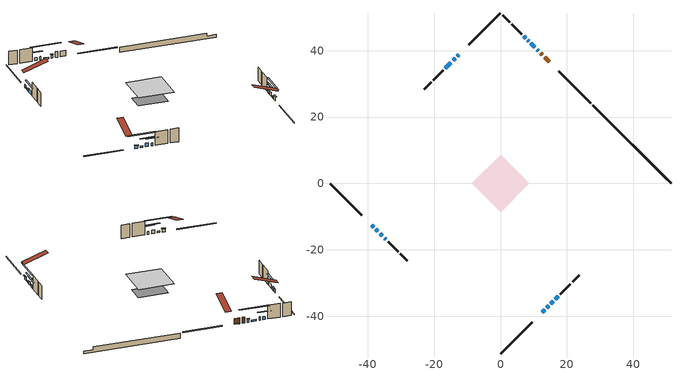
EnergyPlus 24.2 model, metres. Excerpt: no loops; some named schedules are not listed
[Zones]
conditioned space
 floor adiabatic (AdiabaticFloorConstruction): -8.58,0 0,8.58 8.58,0 0,-8.58 z3.26
 floor foundation (Slab1 construction): -5.89,1.51 -1.51,5.89 5.89,-1.51 1.51,-5.89 z-1.1
 wall outside (RimJoist1 construction): 0,-51.32 9.62,-41.7 / -51.32,0 -41.7,-9.62 / 0,51.32 -9.62,41.7 / 27.1,24.22 17.48,33.84 z0.82:1.12
 wall outside (AdiabaticWallConstruction 1): 14.6,36.72 13.27,38.06 / 12.61,38.71 12.07,39.25 z0.82:2.85
 wall outside (AdiabaticWallConstruction): -12.49,38.83 -12.97,38.35 / 8.51,42.81 8.24,43.08 z0.82:2.04; 11.42,39.9 11.04,40.28 z0.82:1.91; -13.62,37.7 -14.29,37.03 z0.82:1.53; 12.49,-38.83 13.25,-38.07 / 15.17,-36.15 15.89,-35.43 z0.82:2.09; -38.83,-12.49 -38.16,-13.16 z0.82:1.76; 10.38,40.94 9.16,42.16 z0.82:1.35; 13.91,-37.42 14.52,-36.8 / -37.51,-13.81 -36.89,-14.43 z0.82:1.36; 7.58,43.74 7.04,44.28 / -34.86,-16.46 -34.5,-16.82 z0.82:1.84; -14.94,36.38 -16.56,34.76 z0.82:2.17; 16.55,-34.77 17.38,-33.94 z0.82:1.71; -36.24,-15.08 -35.52,-15.8 z0.82:2.14
 wall outside (Wall1 construction): 18.03,-33.29 21.03,-30.29 / -33.85,-17.47 -30.85,-20.47 / -17.22,34.1 -20.21,31.11 / 6.39,44.93 3.39,47.93 z0.82:5.7
 wall outside (Wall2 construction): 21.68,-29.64 23.76,-27.56 / -30.2,-21.13 -28.12,-23.2 / -20.87,30.45 -22.95,28.37 / 2.73,48.59 0.66,50.66 z0.82:5.7
 wall foundation (FoundationWall1 construction): 27.76,23.57,-1.1 27.76,23.57,0.82 48.96,2.36,0.82 48.96,2.36,-0.19 51.32,0,-0.19 51.32,0,-1.1
 window (WindowConstruction 10): -12.49,38.83 -12.97,38.35 z0.82:2.04
 window (WindowConstruction 6): 11.42,39.9 11.04,40.28 z0.82:1.91
 window (WindowConstruction 7): -13.62,37.7 -14.29,37.03 z0.82:1.53
 window (WindowConstruction 8): 12.49,-38.83 13.25,-38.07 z0.82:2.09
 window (WindowConstruction 9): -38.83,-12.49 -38.16,-13.16 z0.82:1.76
 window (WindowConstruction 12): 10.38,40.94 9.16,42.16 z0.82:1.35
 window (WindowConstruction 13): 13.91,-37.41 14.52,-36.8 z0.82:1.35
 window (WindowConstruction 14): -37.5,-13.82 -36.9,-14.43 z0.82:1.35
 window (WindowConstruction 11): 8.51,42.82 8.24,43.08 z0.82:2.04
 window (WindowConstruction): 7.58,43.74 7.04,44.28 z0.82:1.83
 window (WindowConstruction 1): -14.95,36.38 -16.56,34.76 z0.82:2.17
 window (WindowConstruction 2): 15.17,-36.15 15.89,-35.43 z0.82:2.09
 window (WindowConstruction 3): 16.55,-34.77 17.38,-33.94 z0.82:1.71
 window (WindowConstruction 4): -36.24,-15.08 -35.52,-15.8 z0.82:2.14
 window (WindowConstruction 5): -34.86,-16.46 -34.5,-16.82 z0.82:1.83
 door (Door): 14.6,36.72 13.27,38.06 z0.82:2.85
 door (Door 1): 12.61,38.71 12.07,39.25 z0.82:2.85
 ceiling adiabatic (AdiabaticFloorConstruction): 0,-8.58 8.58,0 0,8.58 -8.58,0 z3.26
 roof outside (Roof1 construction): 11.84,-39.48,5.7 5.91,-33.56,8.49 4.35,-35.12,8.49 10.28,-41.04,5.7; -39.48,-11.84,5.7 -33.56,-5.91,8.49 -35.12,-4.35,8.49 -41.04,-10.28,5.7; -11.84,39.48,5.7 -5.91,33.56,8.49 -4.35,35.12,8.49 -10.28,41.04,5.7; 15.26,36.06,5.7 9.33,30.13,8.49 10.9,28.57,8.49 16.82,34.5,5.7
shading: 10.9,40.42 11.56,39.76 11.85,40.05 11.19,40.72 z2.11; -14.43,36.89 -13.48,37.84 -13.77,38.13 -14.72,37.18 z1.73; 13.39,-37.93 12.35,-38.97 12.64,-39.26 13.68,-38.22 z2.29; -38.02,-13.3 -38.97,-12.35 -39.26,-12.64 -38.31,-13.59 z1.96; 6.04,45.28 13.5,37.82 13.79,38.11 6.33,45.57 z5.76; 17.63,-33.69 10.79,-40.53 11.08,-40.82 17.93,-33.98 z5.76; -33.78,-17.54 -40.62,-10.7 -40.91,-10.99 -34.07,-17.84 z5.76; 5.65,45.67 8.97,42.35 9.27,42.64 5.94,45.96 z3.8; -17.95,33.37 -13.55,37.77 -13.84,38.06 -18.25,33.66 z4.14; 17.28,-34.04 13.78,-37.54 14.07,-37.83 17.57,-34.33 z4.06; 18.77,-32.55 15.16,-36.17 15.45,-36.46 19.06,-32.84 z3.68; -34.13,-17.19 -37.63,-13.69 -37.92,-13.98 -34.42,-17.48 z4.11; -33.11,-18.21 -36.26,-15.06 -36.55,-15.36 -33.4,-18.5 z3.8
[Building]
Building 1: Terrain=Suburbs
[Site:Location]
Toronto City Centre_ON: Latitude {deg}=43.63; Longitude {deg}=-79.39; Time Zone {hr}=-5; Elevation {m}=77; Keep Site Location Information=Yes
[Site:GroundTemperature:Shallow]
5.01852, 3.26908, 3.12898, 3.95918, 7.29196, 10.6092, 13.4851, 15.3069, 15.4617, 13.9799, 11.1774, 7.9619
[Site:WaterMainsTemperature]
Calculation Method=Schedule; Temperature Schedule=mains temperature schedule
[Material] Roughness=Rough; Thermal Absorptance=0.9
Name | Thickness {m} | Conductivity {W/m-K} | Density {kg/m3} | Specific Heat {J/kg-K} | Solar Absorptance | Visible Absorptance
asphalt or fiberglass shingles | 0.00635 | 0.162714 | 1121.4 | 1465.45 | 0.4 | 0.4
concrete 4.0 in. | 0.1016 | 1.803125 | 2242.8 | 837.4 | 0.7 | 0.7
concrete 8.0 in. | 0.2032 | 1.803125 | 2242.8 | 837.4 | 0.7 | 0.7
door material | 0.04445 | 0.053851 | 512.64 | 1214.23 | 0.7 | 0.7
door material 1 | 0.04445 | 0.20624 | 512.64 | 1214.23 | 0.7 | 0.7
exterior vertical ins | 0.0217818 | 0.029427 | 32.04 | 1214.23 | 0.7 | 0.7
floor covering | 0.0127 | 0.0433444 | 54.468 | 1339.84 | 0.6 | 0.6
floor rigid ins; wall rigid ins | 0.512978 | 0.029427 | 32.04 | 1214.23 | 0.7 | 0.7
floor stud and cavity | 0.1397 | 1.75129 | 37.0049 | 1207.88 | 0.7 | 0.7
furniture material conditioned space 1 | 0.1524 | 0.115458 | 640.8 | 1214.23 | 0.6 | 0.6
gypsum board | 0.0127 | 0.160291 | 801 | 837.4 | 0.6 | 0.6
gypsum board 1 | 0.0127 | 0.160291 | 801 | 837.4 | 0.7 | 0.7
osb sheathing 0.5 in. | 0.0127 | 0.115458 | 512.64 | 1214.23 | 0.7 | 0.7
osb sheathing 0.75 in. | 0.01905 | 0.115458 | 512.64 | 1214.23 | 0.7 | 0.7
osb sheathing 2.0 in. | 0.0508 | 0.115458 | 512.64 | 1214.23 | 0.7 | 0.7
rim joist rigid ins; roof rigid ins | 0.051816 | 0.029427 | 32.04 | 1214.23 | 0.7 | 0.7
rim joist stud and cavity | 0.0508 | 0.308293 | 125.044 | 1163.47 | 0.6 | 0.6
roof stud and cavity | 0.2032 | 0.211052 | 78.34581 | 1123.46 | 0.7 | 0.7
slab rigid ins | 0.00274521 | 0.029427 | 32.04 | 1214.23 | 0.7 | 0.7
wall stud and cavity | 0.1397 | 0.0819611 | 139.0536 | 1170.24 | 0.7 | 0.7
wall stud and cavity 1 | 0.1397 | 0.0839559 | 139.0536 | 1170.24 | 0.7 | 0.7
wall stud and cavity 2 | 0.0889 | 0.380278 | 52.3479 | 1209.89 | 0.7 | 0.7
wall stud and cavity 3 | 0.0889 | 0.391764 | 83.0341 | 1211.67 | 0.7 | 0.7
wood siding | 0.0254 | 0.102417 | 544.68 | 1172.36 | 0.4 | 0.4
wood siding 1; wood siding 2; wood siding 3 | 0.0254 | 0.102417 | 544.68 | 1172.36 | 0.7 | 0.7
[WindowMaterial:SimpleGlazingSystem]
Name | U-Factor {W/m2-K} | Solar Heat Gain Coefficient
WindowMaterial | 2.95653 | 0.63
WindowMaterial 1 | 2.89237 | 0.69
WindowMaterial 10 | 2.99287 | 0.59
WindowMaterial 2 | 2.92814 | 0.66
WindowMaterial 3 | 2.983789 | 0.6
WindowMaterial 4 | 2.92644 | 0.66
WindowMaterial 5 | 2.992306 | 0.59
WindowMaterial 6 | 5.3447 | 0.68
WindowMaterial 7 | 2.96562 | 0.62
WindowMaterial 8 | 2.98038 | 0.61
WindowMaterial 9 | 2.946882 | 0.64
[Construction]
AdiabaticFloorConstruction: floor stud and cavity, floor rigid ins, osb sheathing 0.75 in., floor covering
AdiabaticWallConstruction: wood siding 2, wall rigid ins, wall stud and cavity 2, gypsum board
AdiabaticWallConstruction 1: wood siding 3, wall rigid ins, wall stud and cavity 2, gypsum board
Door: door material
Door 1: door material 1
FoundationWall1 construction: concrete 8.0 in., gypsum board 1
furniture construction conditioned space 1: furniture material conditioned space 1
PartitionWallConstruction: gypsum board, wall stud and cavity 3, gypsum board
RimJoist1 construction: wood siding 1, rim joist rigid ins, osb sheathing 2.0 in., rim joist stud and cavity
Roof1 construction: asphalt or fiberglass shingles, roof rigid ins, osb sheathing 0.75 in., roof stud and cavity, gypsum board
Slab1 construction: slab rigid ins, concrete 4.0 in.
Wall1 construction: wood siding, osb sheathing 0.5 in., wall stud and cavity, gypsum board
Wall2 construction: wood siding, osb sheathing 0.5 in., wall stud and cavity 1, gypsum board
WindowConstruction: WindowMaterial
WindowConstruction 1: WindowMaterial 1
WindowConstruction 10; WindowConstruction 8: WindowMaterial 8
WindowConstruction 11; WindowConstruction 12; WindowConstruction 13; WindowConstruction 14: WindowMaterial 10
WindowConstruction 2: WindowMaterial 2
WindowConstruction 3: WindowMaterial 3
WindowConstruction 4: WindowMaterial 4
WindowConstruction 5: WindowMaterial 5
WindowConstruction 6: WindowMaterial 6
WindowConstruction 7: WindowMaterial 7
WindowConstruction 9: WindowMaterial 9
[Zone]
conditioned space: Multiplier=1; Volume {m3}=511.3; Part of Total Floor Area=Yes
[Space]
conditioned space 1: Zone=conditioned space; Volume {m3}=511.3
[SurfaceProperty:ExposedFoundationPerimeter]
Slab1: Exposed Perimeter Calculation Method=TotalExposedPerimeter; Total Exposed Perimeter {m}=33.326
[InternalMass] Zone or ZoneList=conditioned space; Space or SpaceList=conditioned space 1
Name | Construction | Surface Area {m2}
furniture mass conditioned space 1 | furniture construction conditioned space 1 | 84.8402
partition wall mass | PartitionWallConstruction | 212.1
[Lights]
interior lighting: Zone or ZoneList or Space or SpaceList=conditioned space 1; Schedule=interior lighting schedule; Design Level Calculation Method=LightingLevel; Lighting Level {W}=343.2; Return Air Fraction=0; Fraction Radiant=0.6; Fraction Visible=0.2; Fraction Replaceable=1
[People]
occupants: Zone or ZoneList or Space or SpaceList=conditioned space 1; Number of People Schedule=occupants schedule; Number of People Calculation Method=People; Number of People=3; Fraction Radiant=0.314171; Sensible Heat Fraction=0.56303; Activity Level Schedule=occupants activity schedule; Carbon Dioxide Generation Rate {m3/s-W}=0; Enable ASHRAE 55 Comfort Warnings=No; Mean Radiant Temperature Calculation Type=EnclosureAveraged
[ElectricEquipment] Zone or ZoneList or Space or SpaceList=conditioned space 1; Design Level Calculation Method=EquipmentLevel
Name | Schedule | Design Level {W} | Fraction Latent | Fraction Radiant | Fraction Lost
clothes dryer | clothes dryer schedule | 140.772 | 0.015 | 0.081 | 0.85
clothes washer | clothes washer schedule | 32.1985 | 0.03 | 0.162 | 0.7
cooking range | cooking range schedule | 215.147 | 0.08 | 0.432 | 0.2
dishwasher | dishwasher schedule | 66.8632 | 0.3 | 0.18 | 0.4
fridge | fridge schedule | 72.9452 | 0 | 0.6 | 0
mech vent bath fan 0 | mech vent bath fan 0 schedule | 50.2 | 0 | 0 | 1
mech vent bath fan 1 | mech vent bath fan 1 schedule | 50.2 | 0 | 0 | 1
mech vent house fan | mech vent house fan schedule | 0 | 0 | 0 | 1
mech vent house fan cfis | mech vent house fan cfis schedule | 0 | 0 | 0 | 0
mech vent range fan 0 | mech vent range fan 0 schedule | 57 | 0 | 0 | 1
misc plug loads | misc plug loads schedule | 494.7 | 0.045 | 0.513 | 0.1
whole house fan | Always On Discrete | 0 | 0 | 0 | 1
[OtherEquipment] Zone or ZoneList or Space or SpaceList=conditioned space 1; Design Level Calculation Method=EquipmentLevel
Name | Fuel Type | Schedule | Design Level {W} | Fraction Latent | Fraction Radiant | Fraction Lost
clothes dryer 1 | Electricity | clothes dryer schedule | 0 | 0.015 | 0.081 | 0.85
cooking range 1 | Electricity | cooking range schedule | 0 | 0.08 | 0.432 | 0.2
general water use latent | None | general water use schedule | 62.594 | 1 | 0 | 0
general water use sensible | None | general water use schedule | -61.6891 | 0 | 0.6 | 0
mech vent house fan latent load | None | Always On Discrete | 0 | 1 | 0 | 0
mech vent house fan sensible load | None | Always On Discrete | 0 | 0 | 0 | 0
water heater energy adjustment1 | NaturalGas | Always On Discrete | 0.01 | 0 | 0 | 1
[ZoneInfiltration:DesignFlowRate] Zone or ZoneList or Space or SpaceList=conditioned space 1; Schedule=Always On Discrete; Design Flow Rate Calculation Method=Flow/Zone; Design Flow Rate {m3/s}=0
infil flow; natural vent flow; whole house fan flow
[Foundation:Kiva]
Foundation Kiva 1: Initial Indoor Air Temperature {C}=18; Wall Height Above Grade {m}=0.820003; Wall Depth Below Slab {m}=0.2032; Custom Block Material Name 1=exterior vertical ins; Custom Block Depth 1 {m}=1.92; Custom Block X Position 1 {m}=0.2159; Custom Block Z Position 1 {m}=0
[Foundation:Kiva:Settings]
Soil Conductivity {W/m-K}=0.849921; Soil Density {kg/m3}=1842.3; Soil Specific Heat {J/kg-K}=418.7; Ground Solar Absorptivity=0.9; Ground Thermal Absorptivity=0.9; Ground Surface Roughness {m}=0.03; Far-Field Width {m}=40; Deep-Ground Boundary Condition=ZeroFlux; Deep-Ground Depth {m}=40; Minimum Cell Dimension {m}=0.2; Maximum Cell Growth Coefficient=3; Simulation Timestep=Timestep
[Exterior:Lights]
exterior lighting: Schedule=exterior lighting schedule; Design Level {W}=75.6
[Schedule:Week:Daily]
interior lighting schedule Week Rule - Jan1-Jan27: interior lighting schedule day, interior lighting schedule day, interior lighting schedule day, interior lighting schedule day, interior lighting schedule day, interior lighting schedule day, interior lighting schedule day, interior lighting schedule default day, interior lighting schedule default day, interior lighting schedule default day, interior lighting schedule default day, interior lighting schedule default day
interior lighting schedule Week Rule - Jan28-Feb3: interior lighting schedule day, interior lighting schedule day, interior lighting schedule day, interior lighting schedule day, interior lighting schedule day 1, interior lighting schedule day 1, interior lighting schedule day 1, interior lighting schedule default day, interior lighting schedule default day, interior lighting schedule default day, interior lighting schedule default day, interior lighting schedule default day
interior lighting schedule Week Rule - Feb4-Feb24: interior lighting schedule day 1, interior lighting schedule day 1, interior lighting schedule day 1, interior lighting schedule day 1, interior lighting schedule day 1, interior lighting schedule day 1, interior lighting schedule day 1, interior lighting schedule default day, interior lighting schedule default day, interior lighting schedule default day, interior lighting schedule default day, interior lighting schedule default day
interior lighting schedule Week Rule - Feb25-Mar3: interior lighting schedule day 1, interior lighting schedule day 1, interior lighting schedule day 1, interior lighting schedule day 1, interior lighting schedule day 2, interior lighting schedule day 2, interior lighting schedule day 2, interior lighting schedule default day, interior lighting schedule default day, interior lighting schedule default day, interior lighting schedule default day, interior lighting schedule default day
interior lighting schedule Week Rule - Mar4-Mar31: interior lighting schedule day 2, interior lighting schedule day 2, interior lighting schedule day 2, interior lighting schedule day 2, interior lighting schedule day 2, interior lighting schedule day 2, interior lighting schedule day 2, interior lighting schedule default day, interior lighting schedule default day, interior lighting schedule default day, interior lighting schedule default day, interior lighting schedule default day
interior lighting schedule Week Rule - Apr1-Apr28: interior lighting schedule day 3, interior lighting schedule day 3, interior lighting schedule day 3, interior lighting schedule day 3, interior lighting schedule day 3, interior lighting schedule day 3, interior lighting schedule day 3, interior lighting schedule default day, interior lighting schedule default day, interior lighting schedule default day, interior lighting schedule default day, interior lighting schedule default day
interior lighting schedule Week Rule - Apr29-May5: interior lighting schedule day 3, interior lighting schedule day 3, interior lighting schedule day 4, interior lighting schedule day 4, interior lighting schedule day 4, interior lighting schedule day 4, interior lighting schedule day 4, interior lighting schedule default day, interior lighting schedule default day, interior lighting schedule default day, interior lighting schedule default day, interior lighting schedule default day
interior lighting schedule Week Rule - May6-May26: interior lighting schedule day 4, interior lighting schedule day 4, interior lighting schedule day 4, interior lighting schedule day 4, interior lighting schedule day 4, interior lighting schedule day 4, interior lighting schedule day 4, interior lighting schedule default day, interior lighting schedule default day, interior lighting schedule default day, interior lighting schedule default day, interior lighting schedule default day
interior lighting schedule Week Rule - May27-Jun2: interior lighting schedule day 4, interior lighting schedule day 4, interior lighting schedule day 4, interior lighting schedule day 4, interior lighting schedule day 4, interior lighting schedule day 5, interior lighting schedule day 5, interior lighting schedule default day, interior lighting schedule default day, interior lighting schedule default day, interior lighting schedule default day, interior lighting schedule default day
interior lighting schedule Week Rule - Jun3-Jun30: interior lighting schedule day 5, interior lighting schedule day 5, interior lighting schedule day 5, interior lighting schedule day 5, interior lighting schedule day 5, interior lighting schedule day 5, interior lighting schedule day 5, interior lighting schedule default day, interior lighting schedule default day, interior lighting schedule default day, interior lighting schedule default day, interior lighting schedule default day
interior lighting schedule Week Rule - Jul1-Jul28: interior lighting schedule day 6, interior lighting schedule day 6, interior lighting schedule day 6, interior lighting schedule day 6, interior lighting schedule day 6, interior lighting schedule day 6, interior lighting schedule day 6, interior lighting schedule default day, interior lighting schedule default day, interior lighting schedule default day, interior lighting schedule default day, interior lighting schedule default day
interior lighting schedule Week Rule - Jul29-Aug4: interior lighting schedule day 6, interior lighting schedule day 6, interior lighting schedule day 6, interior lighting schedule day 7, interior lighting schedule day 7, interior lighting schedule day 7, interior lighting schedule day 7, interior lighting schedule default day, interior lighting schedule default day, interior lighting schedule default day, interior lighting schedule default day, interior lighting schedule default day
interior lighting schedule Week Rule - Aug5-Aug25: interior lighting schedule day 7, interior lighting schedule day 7, interior lighting schedule day 7, interior lighting schedule day 7, interior lighting schedule day 7, interior lighting schedule day 7, interior lighting schedule day 7, interior lighting schedule default day, interior lighting schedule default day, interior lighting schedule default day, interior lighting schedule default day, interior lighting schedule default day
interior lighting schedule Week Rule - Aug26-Sep1: interior lighting schedule day 7, interior lighting schedule day 7, interior lighting schedule day 7, interior lighting schedule day 7, interior lighting schedule day 7, interior lighting schedule day 7, interior lighting schedule day 8, interior lighting schedule default day, interior lighting schedule default day, interior lighting schedule default day, interior lighting schedule default day, interior lighting schedule default day
interior lighting schedule Week Rule - Sep2-Sep29: interior lighting schedule day 8, interior lighting schedule day 8, interior lighting schedule day 8, interior lighting schedule day 8, interior lighting schedule day 8, interior lighting schedule day 8, interior lighting schedule day 8, interior lighting schedule default day, interior lighting schedule default day, interior lighting schedule default day, interior lighting schedule default day, interior lighting schedule default day
interior lighting schedule Week Rule - Sep30-Oct6: interior lighting schedule day 8, interior lighting schedule day 9, interior lighting schedule day 9, interior lighting schedule day 9, interior lighting schedule day 9, interior lighting schedule day 9, interior lighting schedule day 9, interior lighting schedule default day, interior lighting schedule default day, interior lighting schedule default day, interior lighting schedule default day, interior lighting schedule default day
interior lighting schedule Week Rule - Oct7-Oct27: interior lighting schedule day 9, interior lighting schedule day 9, interior lighting schedule day 9, interior lighting schedule day 9, interior lighting schedule day 9, interior lighting schedule day 9, interior lighting schedule day 9, interior lighting schedule default day, interior lighting schedule default day, interior lighting schedule default day, interior lighting schedule default day, interior lighting schedule default day
interior lighting schedule Week Rule - Oct28-Nov3: interior lighting schedule day 9, interior lighting schedule day 9, interior lighting schedule day 9, interior lighting schedule day 9, interior lighting schedule day 10, interior lighting schedule day 10, interior lighting schedule day 10, interior lighting schedule default day, interior lighting schedule default day, interior lighting schedule default day, interior lighting schedule default day, interior lighting schedule default day
interior lighting schedule Week Rule - Nov4-Nov24: interior lighting schedule day 10, interior lighting schedule day 10, interior lighting schedule day 10, interior lighting schedule day 10, interior lighting schedule day 10, interior lighting schedule day 10, interior lighting schedule day 10, interior lighting schedule default day, interior lighting schedule default day, interior lighting schedule default day, interior lighting schedule default day, interior lighting schedule default day
interior lighting schedule Week Rule - Nov25-Dec1: interior lighting schedule day 10, interior lighting schedule day 10, interior lighting schedule day 10, interior lighting schedule day 10, interior lighting schedule day 10, interior lighting schedule day 10, interior lighting schedule day 11, interior lighting schedule default day, interior lighting schedule default day, interior lighting schedule default day, interior lighting schedule default day, interior lighting schedule default day
interior lighting schedule Week Rule - Dec2-Dec31: interior lighting schedule day 11, interior lighting schedule day 11, interior lighting schedule day 11, interior lighting schedule day 11, interior lighting schedule day 11, interior lighting schedule day 11, interior lighting schedule day 11, interior lighting schedule default day, interior lighting schedule default day, interior lighting schedule default day, interior lighting schedule default day, interior lighting schedule default day
occupants schedule Week Rule - Jan1-Dec31: occupants schedule day, occupants schedule day, occupants schedule day, occupants schedule day, occupants schedule day, occupants schedule day, occupants schedule day, occupants schedule default day, occupants schedule default day, occupants schedule default day, occupants schedule default day, occupants schedule default day
clothes dryer schedule Week Rule - Jan1-Dec31: clothes dryer schedule day, clothes dryer schedule day, clothes dryer schedule day, clothes dryer schedule day, clothes dryer schedule day, clothes dryer schedule day, clothes dryer schedule day, clothes dryer schedule default day, clothes dryer schedule default day, clothes dryer schedule default day, clothes dryer schedule default day, clothes dryer schedule default day
clothes washer schedule Week Rule - Jan1-Dec31: clothes washer schedule day, clothes washer schedule day, clothes washer schedule day, clothes washer schedule day, clothes washer schedule day, clothes washer schedule day, clothes washer schedule day, clothes washer schedule default day, clothes washer schedule default day, clothes washer schedule default day, clothes washer schedule default day, clothes washer schedule default day
cooking range schedule Week Rule - Jan1-Dec31: cooking range schedule day, cooking range schedule day, cooking range schedule day, cooking range schedule day, cooking range schedule day, cooking range schedule day, cooking range schedule day, cooking range schedule default day, cooking range schedule default day, cooking range schedule default day, cooking range schedule default day, cooking range schedule default day
dishwasher schedule Week Rule - Jan1-Dec31: dishwasher schedule day, dishwasher schedule day, dishwasher schedule day, dishwasher schedule day, dishwasher schedule day, dishwasher schedule day, dishwasher schedule day, dishwasher schedule default day, dishwasher schedule default day, dishwasher schedule default day, dishwasher schedule default day, dishwasher schedule default day
mech vent bath fan 0 schedule Week Rule - Jan1-Dec31: mech vent bath fan 0 schedule day, mech vent bath fan 0 schedule day, mech vent bath fan 0 schedule day, mech vent bath fan 0 schedule day, mech vent bath fan 0 schedule day, mech vent bath fan 0 schedule day, mech vent bath fan 0 schedule day, mech vent bath fan 0 schedule default day, mech vent bath fan 0 schedule default day, mech vent bath fan 0 schedule default day, mech vent bath fan 0 schedule default day, mech vent bath fan 0 schedule default day
mech vent bath fan 1 schedule Week Rule - Jan1-Dec31: mech vent bath fan 1 schedule day, mech vent bath fan 1 schedule day, mech vent bath fan 1 schedule day, mech vent bath fan 1 schedule day, mech vent bath fan 1 schedule day, mech vent bath fan 1 schedule day, mech vent bath fan 1 schedule day, mech vent bath fan 1 schedule default day, mech vent bath fan 1 schedule default day, mech vent bath fan 1 schedule default day, mech vent bath fan 1 schedule default day, mech vent bath fan 1 schedule default day
mech vent range fan 0 schedule Week Rule - Jan1-Dec31: mech vent range fan 0 schedule day, mech vent range fan 0 schedule day, mech vent range fan 0 schedule day, mech vent range fan 0 schedule day, mech vent range fan 0 schedule day, mech vent range fan 0 schedule day, mech vent range fan 0 schedule day, mech vent range fan 0 schedule default day, mech vent range fan 0 schedule default day, mech vent range fan 0 schedule default day, mech vent range fan 0 schedule default day, mech vent range fan 0 schedule default day
misc plug loads schedule Week Rule - Jan1-Dec31: misc plug loads schedule day, misc plug loads schedule day, misc plug loads schedule day, misc plug loads schedule day, misc plug loads schedule day, misc plug loads schedule day, misc plug loads schedule day, misc plug loads schedule default day, misc plug loads schedule default day, misc plug loads schedule default day, misc plug loads schedule default day, misc plug loads schedule default day
general water use schedule Week Rule - Jan1-Dec31: general water use schedule day, general water use schedule day, general water use schedule day, general water use schedule day, general water use schedule day, general water use schedule day, general water use schedule day, general water use schedule default day, general water use schedule default day, general water use schedule default day, general water use schedule default day, general water use schedule default day
exterior lighting schedule Week Rule - Jan1-Jan27: exterior lighting schedule day, exterior lighting schedule day, exterior lighting schedule day, exterior lighting schedule day, exterior lighting schedule day, exterior lighting schedule day, exterior lighting schedule day, exterior lighting schedule default day, exterior lighting schedule default day, exterior lighting schedule default day, exterior lighting schedule default day, exterior lighting schedule default day
exterior lighting schedule Week Rule - Jan28-Feb3: exterior lighting schedule day, exterior lighting schedule day, exterior lighting schedule day, exterior lighting schedule day, exterior lighting schedule day 1, exterior lighting schedule day 1, exterior lighting schedule day 1, exterior lighting schedule default day, exterior lighting schedule default day, exterior lighting schedule default day, exterior lighting schedule default day, exterior lighting schedule default day
exterior lighting schedule Week Rule - Feb4-Feb24: exterior lighting schedule day 1, exterior lighting schedule day 1, exterior lighting schedule day 1, exterior lighting schedule day 1, exterior lighting schedule day 1, exterior lighting schedule day 1, exterior lighting schedule day 1, exterior lighting schedule default day, exterior lighting schedule default day, exterior lighting schedule default day, exterior lighting schedule default day, exterior lighting schedule default day
exterior lighting schedule Week Rule - Feb25-Mar3: exterior lighting schedule day 1, exterior lighting schedule day 1, exterior lighting schedule day 1, exterior lighting schedule day 1, exterior lighting schedule day 2, exterior lighting schedule day 2, exterior lighting schedule day 2, exterior lighting schedule default day, exterior lighting schedule default day, exterior lighting schedule default day, exterior lighting schedule default day, exterior lighting schedule default day
exterior lighting schedule Week Rule - Mar4-Mar31: exterior lighting schedule day 2, exterior lighting schedule day 2, exterior lighting schedule day 2, exterior lighting schedule day 2, exterior lighting schedule day 2, exterior lighting schedule day 2, exterior lighting schedule day 2, exterior lighting schedule default day, exterior lighting schedule default day, exterior lighting schedule default day, exterior lighting schedule default day, exterior lighting schedule default day
exterior lighting schedule Week Rule - Apr1-Apr28: exterior lighting schedule day 3, exterior lighting schedule day 3, exterior lighting schedule day 3, exterior lighting schedule day 3, exterior lighting schedule day 3, exterior lighting schedule day 3, exterior lighting schedule day 3, exterior lighting schedule default day, exterior lighting schedule default day, exterior lighting schedule default day, exterior lighting schedule default day, exterior lighting schedule default day
exterior lighting schedule Week Rule - Apr29-May5: exterior lighting schedule day 3, exterior lighting schedule day 3, exterior lighting schedule day 4, exterior lighting schedule day 4, exterior lighting schedule day 4, exterior lighting schedule day 4, exterior lighting schedule day 4, exterior lighting schedule default day, exterior lighting schedule default day, exterior lighting schedule default day, exterior lighting schedule default day, exterior lighting schedule default day
exterior lighting schedule Week Rule - May6-May26: exterior lighting schedule day 4, exterior lighting schedule day 4, exterior lighting schedule day 4, exterior lighting schedule day 4, exterior lighting schedule day 4, exterior lighting schedule day 4, exterior lighting schedule day 4, exterior lighting schedule default day, exterior lighting schedule default day, exterior lighting schedule default day, exterior lighting schedule default day, exterior lighting schedule default day
exterior lighting schedule Week Rule - May27-Jun2: exterior lighting schedule day 4, exterior lighting schedule day 4, exterior lighting schedule day 4, exterior lighting schedule day 4, exterior lighting schedule day 4, exterior lighting schedule day 5, exterior lighting schedule day 5, exterior lighting schedule default day, exterior lighting schedule default day, exterior lighting schedule default day, exterior lighting schedule default day, exterior lighting schedule default day
exterior lighting schedule Week Rule - Jun3-Jun30: exterior lighting schedule day 5, exterior lighting schedule day 5, exterior lighting schedule day 5, exterior lighting schedule day 5, exterior lighting schedule day 5, exterior lighting schedule day 5, exterior lighting schedule day 5, exterior lighting schedule default day, exterior lighting schedule default day, exterior lighting schedule default day, exterior lighting schedule default day, exterior lighting schedule default day
exterior lighting schedule Week Rule - Jul1-Jul28: exterior lighting schedule day 6, exterior lighting schedule day 6, exterior lighting schedule day 6, exterior lighting schedule day 6, exterior lighting schedule day 6, exterior lighting schedule day 6, exterior lighting schedule day 6, exterior lighting schedule default day, exterior lighting schedule default day, exterior lighting schedule default day, exterior lighting schedule default day, exterior lighting schedule default day
exterior lighting schedule Week Rule - Jul29-Aug4: exterior lighting schedule day 6, exterior lighting schedule day 6, exterior lighting schedule day 6, exterior lighting schedule day 7, exterior lighting schedule day 7, exterior lighting schedule day 7, exterior lighting schedule day 7, exterior lighting schedule default day, exterior lighting schedule default day, exterior lighting schedule default day, exterior lighting schedule default day, exterior lighting schedule default day
exterior lighting schedule Week Rule - Aug5-Aug25: exterior lighting schedule day 7, exterior lighting schedule day 7, exterior lighting schedule day 7, exterior lighting schedule day 7, exterior lighting schedule day 7, exterior lighting schedule day 7, exterior lighting schedule day 7, exterior lighting schedule default day, exterior lighting schedule default day, exterior lighting schedule default day, exterior lighting schedule default day, exterior lighting schedule default day
exterior lighting schedule Week Rule - Aug26-Sep1: exterior lighting schedule day 7, exterior lighting schedule day 7, exterior lighting schedule day 7, exterior lighting schedule day 7, exterior lighting schedule day 7, exterior lighting schedule day 7, exterior lighting schedule day 8, exterior lighting schedule default day, exterior lighting schedule default day, exterior lighting schedule default day, exterior lighting schedule default day, exterior lighting schedule default day
exterior lighting schedule Week Rule - Sep2-Sep29: exterior lighting schedule day 8, exterior lighting schedule day 8, exterior lighting schedule day 8, exterior lighting schedule day 8, exterior lighting schedule day 8, exterior lighting schedule day 8, exterior lighting schedule day 8, exterior lighting schedule default day, exterior lighting schedule default day, exterior lighting schedule default day, exterior lighting schedule default day, exterior lighting schedule default day
exterior lighting schedule Week Rule - Sep30-Oct6: exterior lighting schedule day 8, exterior lighting schedule day 9, exterior lighting schedule day 9, exterior lighting schedule day 9, exterior lighting schedule day 9, exterior lighting schedule day 9, exterior lighting schedule day 9, exterior lighting schedule default day, exterior lighting schedule default day, exterior lighting schedule default day, exterior lighting schedule default day, exterior lighting schedule default day
exterior lighting schedule Week Rule - Oct7-Oct27: exterior lighting schedule day 9, exterior lighting schedule day 9, exterior lighting schedule day 9, exterior lighting schedule day 9, exterior lighting schedule day 9, exterior lighting schedule day 9, exterior lighting schedule day 9, exterior lighting schedule default day, exterior lighting schedule default day, exterior lighting schedule default day, exterior lighting schedule default day, exterior lighting schedule default day
exterior lighting schedule Week Rule - Oct28-Nov3: exterior lighting schedule day 9, exterior lighting schedule day 9, exterior lighting schedule day 9, exterior lighting schedule day 9, exterior lighting schedule day 10, exterior lighting schedule day 10, exterior lighting schedule day 10, exterior lighting schedule default day, exterior lighting schedule default day, exterior lighting schedule default day, exterior lighting schedule default day, exterior lighting schedule default day
[Schedule:Year]
interior lighting schedule: interior lighting schedule Week Rule - Jan1-Jan27, 1, 1, 1, 27, interior lighting schedule Week Rule - Jan28-Feb3, 1, 28, 2, 3, interior lighting schedule Week Rule - Feb4-Feb24, 2, 4, 2, 24, interior lighting schedule Week Rule - Feb25-Mar3, 2, 25, 3, 3, interior lighting schedule Week Rule - Mar4-Mar31, 3, 4, 3, 31, interior lighting schedule Week Rule - Apr1-Apr28, 4, 1, 4, 28, interior lighting schedule Week Rule - Apr29-May5, 4, 29, 5, 5, interior lighting schedule Week Rule - May6-May26, 5, 6, 5, 26, interior lighting schedule Week Rule - May27-Jun2, 5, 27, 6, 2, interior lighting schedule Week Rule - Jun3-Jun30, 6, 3, 6, 30, interior lighting schedule Week Rule - Jul1-Jul28, 7, 1, 7, 28, interior lighting schedule Week Rule - Jul29-Aug4, 7, 29, 8, 4, interior lighting schedule Week Rule - Aug5-Aug25, 8, 5, 8, 25, interior lighting schedule Week Rule - Aug26-Sep1, 8, 26, 9, 1, interior lighting schedule Week Rule - Sep2-Sep29, 9, 2, 9, 29, interior lighting schedule Week Rule - Sep30-Oct6, 9, 30, 10, 6, interior lighting schedule Week Rule - Oct7-Oct27, 10, 7, 10, 27, interior lighting schedule Week Rule - Oct28-Nov3, 10, 28, 11, 3, interior lighting schedule Week Rule - Nov4-Nov24, 11, 4, 11, 24, interior lighting schedule Week Rule - Nov25-Dec1, 11, 25, 12, 1, interior lighting schedule Week Rule - Dec2-Dec31, 12, 2, 12, 31
occupants schedule: occupants schedule Week Rule - Jan1-Dec31, 1, 1, 12, 31
clothes dryer schedule: clothes dryer schedule Week Rule - Jan1-Dec31, 1, 1, 12, 31
clothes washer schedule: clothes washer schedule Week Rule - Jan1-Dec31, 1, 1, 12, 31
cooking range schedule: cooking range schedule Week Rule - Jan1-Dec31, 1, 1, 12, 31
dishwasher schedule: dishwasher schedule Week Rule - Jan1-Dec31, 1, 1, 12, 31
mech vent bath fan 0 schedule: mech vent bath fan 0 schedule Week Rule - Jan1-Dec31, 1, 1, 12, 31
mech vent bath fan 1 schedule: mech vent bath fan 1 schedule Week Rule - Jan1-Dec31, 1, 1, 12, 31
mech vent range fan 0 schedule: mech vent range fan 0 schedule Week Rule - Jan1-Dec31, 1, 1, 12, 31
misc plug loads schedule: misc plug loads schedule Week Rule - Jan1-Dec31, 1, 1, 12, 31
general water use schedule: general water use schedule Week Rule - Jan1-Dec31, 1, 1, 12, 31
exterior lighting schedule: exterior lighting schedule Week Rule - Jan1-Jan27, 1, 1, 1, 27, exterior lighting schedule Week Rule - Jan28-Feb3, 1, 28, 2, 3, exterior lighting schedule Week Rule - Feb4-Feb24, 2, 4, 2, 24, exterior lighting schedule Week Rule - Feb25-Mar3, 2, 25, 3, 3, exterior lighting schedule Week Rule - Mar4-Mar31, 3, 4, 3, 31, exterior lighting schedule Week Rule - Apr1-Apr28, 4, 1, 4, 28, exterior lighting schedule Week Rule - Apr29-May5, 4, 29, 5, 5, exterior lighting schedule Week Rule - May6-May26, 5, 6, 5, 26, exterior lighting schedule Week Rule - May27-Jun2, 5, 27, 6, 2, exterior lighting schedule Week Rule - Jun3-Jun30, 6, 3, 6, 30, exterior lighting schedule Week Rule - Jul1-Jul28, 7, 1, 7, 28, exterior lighting schedule Week Rule - Jul29-Aug4, 7, 29, 8, 4, exterior lighting schedule Week Rule - Aug5-Aug25, 8, 5, 8, 25, exterior lighting schedule Week Rule - Aug26-Sep1, 8, 26, 9, 1, exterior lighting schedule Week Rule - Sep2-Sep29, 9, 2, 9, 29, exterior lighting schedule Week Rule - Sep30-Oct6, 9, 30, 10, 6, exterior lighting schedule Week Rule - Oct7-Oct27, 10, 7, 10, 27, exterior lighting schedule Week Rule - Oct28-Nov3, 10, 28, 11, 3, exterior lighting schedule Week Rule - Nov4-Nov24, 11, 4, 11, 24, exterior lighting schedule Week Rule - Nov25-Dec1, 11, 25, 12, 1, exterior lighting schedule Week Rule - Dec2-Dec31, 12, 2, 12, 31
[Schedule:Constant]
Name | Hourly Value
occupants activity schedule | 117.228
fridge schedule | 0
mech vent house fan schedule; mech vent house fan cfis schedule; Always On Discrete | 1
[Schedule:Compact]
mains temperature schedule: Through: 01/01, For: AllDays, Until: 24:00, 8.80333, Through: 01/02, For: AllDays, Until: 24:00, 8.74333, Through: 01/03, For: AllDays, Until: 24:00, 8.68389, Through: 01/04, For: AllDays, Until: 24:00, 8.62611, Through: 01/05, For: AllDays, Until: 24:00, 8.56944, Through: 01/06, For: AllDays, Until: 24:00, 8.51389, Through: 01/07, For: AllDays, Until: 24:00, 8.45944, Through: 01/08, For: AllDays, Until: 24:00, 8.40611, Through: 01/09, For: AllDays, Until: 24:00, 8.35389, Through: 01/10, For: AllDays, Until: 24:00, 8.30278, Through: 01/11, For: AllDays, Until: 24:00, 8.25333, Through: 01/12, For: AllDays, Until: 24:00, 8.205, Through: 01/13, For: AllDays, Until: 24:00, 8.15778, Through: 01/14, For: AllDays, Until: 24:00, 8.11222, Through: 01/15, For: AllDays, Until: 24:00, 8.06778, Through: 01/16, For: AllDays, Until: 24:00, 8.02444, Through: 01/17, For: AllDays, Until: 24:00, 7.98222, Through: 01/18, For: AllDays, Until: 24:00, 7.94167, Through: 01/19, For: AllDays, Until: 24:00, 7.90222, Through: 01/20, For: AllDays, Until: 24:00, 7.86444, Through: 01/21, For: AllDays, Until: 24:00, 7.82778, Through: 01/22, For: AllDays, Until: 24:00, 7.79278, Through: 01/23, For: AllDays, Until: 24:00, 7.75889, Through: 01/24, For: AllDays, Until: 24:00, 7.72667, Through: 01/25, For: AllDays, Until: 24:00, 7.69556, Through: 01/26, For: AllDays, Until: 24:00, 7.66611, Through: 01/27, For: AllDays, Until: 24:00, 7.63778, Through: 01/28, For: AllDays, Until: 24:00, 7.61111, Through: 01/29, For: AllDays, Until: 24:00, 7.58556, Through: 01/30, For: AllDays, Until: 24:00, 7.56167, Through: 01/31, For: AllDays, Until: 24:00, 7.53944, Through: 02/01, For: AllDays, Until: 24:00, 7.51833, Through: 02/02, For: AllDays, Until: 24:00, 7.49889, Through: 02/03, For: AllDays, Until: 24:00, 7.48111, Through: 02/04, For: AllDays, Until: 24:00, 7.46444, Through: 02/05, For: AllDays, Until: 24:00, 7.44944, Through: 02/06, For: AllDays, Until: 24:00, 7.43556, Through: 02/07, For: AllDays, Until: 24:00, 7.42333, Through: 02/08, For: AllDays, Until: 24:00, 7.41278, Through: 02/09, For: AllDays, Until: 24:00, 7.40389, Through: 02/10, For: AllDays, Until: 24:00, 7.39611, Through: 02/11, For: AllDays, Until: 24:00, 7.39, Through: 02/12, For: AllDays, Until: 24:00, 7.38556, Through: 02/13, For: AllDays, Until: 24:00, 7.38222, Through: 02/14, For: AllDays, Until: 24:00, 7.38056, Through: 02/15, For: AllDays, Until: 24:00, 7.38056, Through: 02/16, For: AllDays, Until: 24:00, 7.38222, Through: 02/17, For: AllDays, Until: 24:00, 7.385, Through: 02/18, For: AllDays, Until: 24:00, 7.38944, Through: 02/19, For: AllDays, Until: 24:00, 7.395, Through: 02/20, For: AllDays, Until: 24:00, 7.40278, Through: 02/21, For: AllDays, Until: 24:00, 7.41167, Through: 02/22, For: AllDays, Until: 24:00, 7.42222, Through: 02/23, For: AllDays, Until: 24:00, 7.43389, Through: 02/24, For: AllDays, Until: 24:00, 7.44722, Through: 02/25, For: AllDays, Until: 24:00, 7.46222, Through: 02/26, For: AllDays, Until: 24:00, 7.47833, Through: 02/27, For: AllDays, Until: 24:00, 7.49611, Through: 02/28, For: AllDays, Until: 24:00, 7.51556, Through: 03/01, For: AllDays, Until: 24:00, 7.53667, Through: 03/02, For: AllDays, Until: 24:00, 7.55889, Through: 03/03, For: AllDays, Until: 24:00, 7.58222, Through: 03/04, For: AllDays, Until: 24:00, 7.60722, Through: 03/05, For: AllDays, Until: 24:00, 7.63389, Through: 03/06, For: AllDays, Until: 24:00, 7.66222, Through: 03/07, For: AllDays, Until: 24:00, 7.69111, Through: 03/08, For: AllDays, Until: 24:00, 7.72222, Through: 03/09, For: AllDays, Until: 24:00, 7.75444, Through: 03/10, For: AllDays, Until: 24:00, 7.78778, Through: 03/11, For: AllDays, Until: 24:00, 7.82278, Through: 03/12, For: AllDays, Until: 24:00, 7.85944, Through: 03/13, For: AllDays, Until: 24:00, 7.89722, Through: 03/14, For: AllDays, Until: 24:00, 7.93611, Through: 03/15, For: AllDays, Until: 24:00, 7.97667, Through: 03/16, For: AllDays, Until: 24:00, 8.01833, Through: 03/17, For: AllDays, Until: 24:00, 8.06167, Through: 03/18, For: AllDays, Until: 24:00, 8.10611, Through: 03/19, For: AllDays, Until: 24:00, 8.15167, Through: 03/20, For: AllDays, Until: 24:00, 8.19833, Through: 03/21, For: AllDays, Until: 24:00, 8.24667, Through: 03/22, For: AllDays, Until: 24:00, 8.29611, Through: 03/23, For: AllDays, Until: 24:00, 8.34667, Through: 03/24, For: AllDays, Until: 24:00, 8.39889, Through: 03/25, For: AllDays, Until: 24:00, 8.45167, Through: 03/26, For: AllDays, Until: 24:00, 8.50611, Through: 03/27, For: AllDays, Until: 24:00, 8.56167, Through: 03/28, For: AllDays, Until: 24:00, 8.61833, Through: 03/29, For: AllDays, Until: 24:00, 8.67611, Through: 03/30, For: AllDays, Until: 24:00, 8.735, Through: 03/31, For: AllDays, Until: 24:00, 8.795, Through: 04/01, For: AllDays, Until: 24:00, 8.85611, Through: 04/02, For: AllDays, Until: 24:00, 8.91833, Through: 04/03, For: AllDays, Until: 24:00, 8.98167, Through: 04/04, For: AllDays, Until: 24:00, 9.04556, Through: 04/05, For: AllDays, Until: 24:00, 9.11111, Through: 04/06, For: AllDays, Until: 24:00, 9.17722, Through: 04/07, For: AllDays, Until: 24:00, 9.24444, Through: 04/08, For: AllDays, Until: 24:00, 9.31222, Through: 04/09, For: AllDays, Until: 24:00, 9.38167, Through: 04/10, For: AllDays, Until: 24:00, 9.45167, Through: 04/11, For: AllDays, Until: 24:00, 9.52222, Through: 04/12, For: AllDays, Until: 24:00, 9.59444, Through: 04/13, For: AllDays, Until: 24:00, 9.66667, Through: 04/14, For: AllDays, Until: 24:00, 9.74, Through: 04/15, For: AllDays, Until: 24:00, 9.81444, Through: 04/16, For: AllDays, Until: 24:00, 9.88944, Through: 04/17, For: AllDays, Until: 24:00, 9.96556, Through: 04/18, For: AllDays, Until: 24:00, 10.0417, Through: 04/19, For: AllDays, Until: 24:00, 10.1189, Through: 04/20, For: AllDays, Until: 24:00, 10.1972, Through: 04/21, For: AllDays, Until: 24:00, 10.2756, Through: 04/22, For: AllDays, Until: 24:00, 10.355, Through: 04/23, For: AllDays, Until: 24:00, 10.435, Through: 04/24, For: AllDays, Until: 24:00, 10.515, Through: 04/25, For: AllDays, Until: 24:00, 10.5961, Through: 04/26, For: AllDays, Until: 24:00, 10.6778, Through: 04/27, For: AllDays, Until: 24:00, 10.76, Through: 04/28, For: AllDays, Until: 24:00, 10.8428, Through: 04/29, For: AllDays, Until: 24:00, 10.9261, Through: 04/30, For: AllDays, Until: 24:00, 11.0094, Through: 05/01, For: AllDays, Until: 24:00, 11.0933, Through: 05/02, For: AllDays, Until: 24:00, 11.1778, Through: 05/03, For: AllDays, Until: 24:00, 11.2628, Through: 05/04, For: AllDays, Until: 24:00, 11.3478, Through: 05/05, For: AllDays, Until: 24:00, 11.4333, Through: 05/06, For: AllDays, Until: 24:00, 11.5189, Through: 05/07, For: AllDays, Until: 24:00, 11.605, Through: 05/08, For: AllDays, Until: 24:00, 11.6917, Through: 05/09, For: AllDays, Until: 24:00, 11.7778, Through: 05/10, For: AllDays, Until: 24:00, 11.865, Through: 05/11, For: AllDays, Until: 24:00, 11.9517, Through: 05/12, For: AllDays, Until: 24:00, 12.0389, Through: 05/13, For: AllDays, Until: 24:00, 12.1261, Through: 05/14, For: AllDays, Until: 24:00, 12.2133, Through: 05/15, For: AllDays, Until: 24:00, 12.3006, Through: 05/16, For: AllDays, Until: 24:00, 12.3883, Through: 05/17, For: AllDays, Until: 24:00, 12.4756, Through: 05/18, For: AllDays, Until: 24:00, 12.5628, Through: 05/19, For: AllDays, Until: 24:00, 12.6506, Through: 05/20, For: AllDays, Until: 24:00, 12.7378, Through: 05/21, For: AllDays, Until: 24:00, 12.825, Through: 05/22, For: AllDays, Until: 24:00, 12.9122, Through: 05/23, For: AllDays, Until: 24:00, 12.9994, Through: 05/24, For: AllDays, Until: 24:00, 13.0861, Through: 05/25, For: AllDays, Until: 24:00, 13.1728, Through: 05/26, For: AllDays, Until: 24:00, 13.2594, Through: 05/27, For: AllDays, Until: 24:00, 13.3456, Through: 05/28, For: AllDays, Until: 24:00, 13.4317, Through: 05/29, For: AllDays, Until: 24:00, 13.5172, Through: 05/30, For: AllDays, Until: 24:00, 13.6028, Through: 05/31, For: AllDays, Until: 24:00, 13.6878, Through: 06/01, For: AllDays, Until: 24:00, 13.7722, Through: 06/02, For: AllDays, Until: 24:00, 13.8567, Through: 06/03, For: AllDays, Until: 24:00, 13.9406, Through: 06/04, For: AllDays, Until: 24:00, 14.0239, Through: 06/05, For: AllDays, Until: 24:00, 14.1067, Through: 06/06, For: AllDays, Until: 24:00, 14.1894, Through: 06/07, For: AllDays, Until: 24:00, 14.2711, Through: 06/08, For: AllDays, Until: 24:00, 14.3528, Through: 06/09, For: AllDays, Until: 24:00, 14.4339, Through: 06/10, For: AllDays, Until: 24:00, 14.5139, Through: 06/11, For: AllDays, Until: 24:00, 14.5939, Through: 06/12, For: AllDays, Until: 24:00, 14.6728, Through: 06/13, For: AllDays, Until: 24:00, 14.7511, Through: 06/14, For: AllDays, Until: 24:00, 14.8289, Through: 06/15, For: AllDays, Until: 24:00, 14.9061, Through: 06/16, For: AllDays, Until: 24:00, 14.9822, Through: 06/17, For: AllDays, Until: 24:00, 15.0578, Through: 06/18, For: AllDays, Until: 24:00, 15.1328, Through: 06/19, For: AllDays, Until: 24:00, 15.2067, Through: 06/20, For: AllDays, Until: 24:00, 15.28, Through: 06/21, For: AllDays, Until: 24:00, 15.3522, Through: 06/22, For: AllDays, Until: 24:00, 15.4239, Through: 06/23, For: AllDays, Until: 24:00, 15.4944, Through: 06/24, For: AllDays, Until: 24:00, 15.5639, Through: 06/25, For: AllDays, Until: 24:00, 15.6328, Through: 06/26, For: AllDays, Until: 24:00, 15.7006, Through: 06/27, For: AllDays, Until: 24:00, 15.7678, Through: 06/28, For: AllDays, Until: 24:00, 15.8333, Through: 06/29, For: AllDays, Until: 24:00, 15.8983, Through: 06/30, For: AllDays, Until: 24:00, 15.9622, Through: 07/01, For: AllDays, Until: 24:00, 16.025, Through: 07/02, For: AllDays, Until: 24:00, 16.0872, Through: 07/03, For: AllDays, Until: 24:00, 16.1478, Through: 07/04, For: AllDays, Until: 24:00, 16.2072, Through: 07/05, For: AllDays, Until: 24:00, 16.2661, Through: 07/06, For: AllDays, Until: 24:00, 16.3233, Through: 07/07, For: AllDays, Until: 24:00, 16.3794, Through: 07/08, For: AllDays, Until: 24:00, 16.435, Through: 07/09, For: AllDays, Until: 24:00, 16.4889, Through: 07/10, For: AllDays, Until: 24:00, 16.5417, Through: 07/11, For: AllDays, Until: 24:00, 16.5928, Through: 07/12, For: AllDays, Until: 24:00, 16.6433, Through: 07/13, For: AllDays, Until: 24:00, 16.6922, Through: 07/14, For: AllDays, Until: 24:00, 16.74, Through: 07/15, For: AllDays, Until: 24:00, 16.7867, Through: 07/16, For: AllDays, Until: 24:00, 16.8322, Through: 07/17, For: AllDays, Until: 24:00, 16.8761, Through: 07/18, For: AllDays, Until: 24:00, 16.9189, Through: 07/19, For: AllDays, Until: 24:00, 16.96, Through: 07/20, For: AllDays, Until: 24:00, 17, Through: 07/21, For: AllDays, Until: 24:00, 17.0389, Through: 07/22, For: AllDays, Until: 24:00, 17.0761, Through: 07/23, For: AllDays, Until: 24:00, 17.1122, Through: 07/24, For: AllDays, Until: 24:00, 17.1467, Through: 07/25, For: AllDays, Until: 24:00, 17.18, Through: 07/26, For: AllDays, Until: 24:00, 17.2117, Through: 07/27, For: AllDays, Until: 24:00, 17.2422, Through: 07/28, For: AllDays, Until: 24:00, 17.2711, Through: 07/29, For: AllDays, Until: 24:00, 17.2983, Through: 07/30, For: AllDays, Until: 24:00, 17.3244, Through: 07/31, For: AllDays, Until: 24:00, 17.3494, Through: 08/01, For: AllDays, Until: 24:00, 17.3728, Through: 08/02, For: AllDays, Until: 24:00, 17.3944, Through: 08/03, For: AllDays, Until: 24:00, 17.4144, Through: 08/04, For: AllDays, Until: 24:00, 17.4333, Through: 08/05, For: AllDays, Until: 24:00, 17.4506, Through: 08/06, For: AllDays, Until: 24:00, 17.4667, Through: 08/07, For: AllDays, Until: 24:00, 17.4811, Through: 08/08, For: AllDays, Until: 24:00, 17.4939, Through: 08/09, For: AllDays, Until: 24:00, 17.5056, Through: 08/10, For: AllDays, Until: 24:00, 17.5156, Through: 08/11, For: AllDays, Until: 24:00, 17.5239, Through: 08/12, For: AllDays, Until: 24:00, 17.5311, Through: 08/13, For: AllDays, Until: 24:00, 17.5361, Through: 08/14, For: AllDays, Until: 24:00, 17.54, Through: 08/15, For: AllDays, Until: 24:00, 17.5428, Through: 08/16, For: AllDays, Until: 24:00, 17.5439, Through: 08/17, For: AllDays, Until: 24:00, 17.5433, Through: 08/18, For: AllDays, Until: 24:00, 17.5411, Through: 08/19, For: AllDays, Until: 24:00, 17.5372, Through: 08/20, For: AllDays, Until: 24:00, 17.5322, Through: 08/21, For: AllDays, Until: 24:00, 17.5256, Through: 08/22, For: AllDays, Until: 24:00, 17.5178, Through: 08/23, For: AllDays, Until: 24:00, 17.5083, Through: 08/24, For: AllDays, Until: 24:00, 17.4972, Through: 08/25, For: AllDays, Until: 24:00, 17.4844, Through: 08/26, For: AllDays, Until: 24:00, 17.4706, Through: 08/27, For: AllDays, Until: 24:00, 17.455, Through: 08/28, For: AllDays, Until: 24:00, 17.4378, Through: 08/29, For: AllDays, Until: 24:00, 17.4194, Through: 08/30, For: AllDays, Until: 24:00, 17.3994, Through: 08/31, For: AllDays, Until: 24:00, 17.3778, Through: 09/01, For: AllDays, Until: 24:00, 17.355, Through: 09/02, For: AllDays, Until: 24:00, 17.3311, Through: 09/03, For: AllDays, Until: 24:00, 17.305, Through: 09/04, For: AllDays, Until: 24:00, 17.2778, Through: 09/05, For: AllDays, Until: 24:00, 17.2494, Through: 09/06, For: AllDays, Until: 24:00, 17.2194, Through: 09/07, For: AllDays, Until: 24:00, 17.1878, Through: 09/08, For: AllDays, Until: 24:00, 17.155, Through: 09/09, For: AllDays, Until: 24:00, 17.1206, Through: 09/10, For: AllDays, Until: 24:00, 17.085, Through: 09/11, For: AllDays, Until: 24:00, 17.0483, Through: 09/12, For: AllDays, Until: 24:00, 17.01, Through: 09/13, For: AllDays, Until: 24:00, 16.97, Through: 09/14, For: AllDays, Until: 24:00, 16.9289, Through: 09/15, For: AllDays, Until: 24:00, 16.8867, Through: 09/16, For: AllDays, Until: 24:00, 16.8428, Through: 09/17, For: AllDays, Until: 24:00, 16.7983, Through: 09/18, For: AllDays, Until: 24:00, 16.7517, Through: 09/19, For: AllDays, Until: 24:00, 16.7044, Through: 09/20, For: AllDays, Until: 24:00, 16.6556, Through: 09/21, For: AllDays, Until: 24:00, 16.6056, Through: 09/22, For: AllDays, Until: 24:00, 16.5544, Through: 09/23, For: AllDays, Until: 24:00, 16.5017, Through: 09/24, For: AllDays, Until: 24:00, 16.4483, Through: 09/25, For: AllDays, Until: 24:00, 16.3933, Through: 09/26, For: AllDays, Until: 24:00, 16.3372, Through: 09/27, For: AllDays, Until: 24:00, 16.2806, Through: 09/28, For: AllDays, Until: 24:00, 16.2222, Through: 09/29, For: AllDays, Until: 24:00, 16.1628, Through: 09/30, For: AllDays, Until: 24:00, 16.1022, Through: 10/01, For: AllDays, Until: 24:00, 16.0406, Through: 10/02, For: AllDays, Until: 24:00, 15.9778, Through: 10/03, For: AllDays, Until: 24:00, 15.9144, Through: 10/04, For: AllDays, Until: 24:00, 15.8494, Through: 10/05, For: AllDays, Until: 24:00, 15.7839, Through: 10/06, For: AllDays, Until: 24:00, 15.7172, Through: 10/07, For: AllDays, Until: 24:00, 15.6494, Through: 10/08, For: AllDays, Until: 24:00, 15.5811, Through: 10/09, For: AllDays, Until: 24:00, 15.5117, Through: 10/10, For: AllDays, Until: 24:00, 15.4411, Through: 10/11, For: AllDays, Until: 24:00, 15.37, Through: 10/12, For: AllDays, Until: 24:00, 15.2978, Through: 10/13, For: AllDays, Until: 24:00, 15.225, Through: 10/14, For: AllDays, Until: 24:00, 15.1511, Through: 10/15, For: AllDays, Until: 24:00, 15.0767, Through: 10/16, For: AllDays, Until: 24:00, 15.0011, Through: 10/17, For: AllDays, Until: 24:00, 14.925, Through: 10/18, For: AllDays, Until: 24:00, 14.8483, Through: 10/19, For: AllDays, Until: 24:00, 14.7706, Through: 10/20, For: AllDays, Until: 24:00, 14.6922, Through: 10/21, For: AllDays, Until: 24:00, 14.6133, Through: 10/22, For: AllDays, Until: 24:00, 14.5339, Through: 10/23, For: AllDays, Until: 24:00, 14.4539, Through: 10/24, For: AllDays, Until: 24:00, 14.3728, Through: 10/25, For: AllDays, Until: 24:00, 14.2917, Through: 10/26, For: AllDays, Until: 24:00, 14.21, Through: 10/27, For: AllDays, Until: 24:00, 14.1272, Through: 10/28, For: AllDays, Until: 24:00, 14.0444, Through: 10/29, For: AllDays, Until: 24:00, 13.9611, Through: 10/30, For: AllDays, Until: 24:00, 13.8772, Through: 10/31, For: AllDays, Until: 24:00, 13.7933, Through: 11/01, For: AllDays, Until: 24:00, 13.7089, Through: 11/02, For: AllDays, Until: 24:00, 13.6239, Through: 11/03, For: AllDays, Until: 24:00, 13.5383, Through: 11/04, For: AllDays, Until: 24:00, 13.4528, Through: 11/05, For: AllDays, Until: 24:00, 13.3667, Through: 11/06, For: AllDays, Until: 24:00, 13.2806, Through: 11/07, For: AllDays, Until: 24:00, 13.1944, Through: 11/08, For: AllDays, Until: 24:00, 13.1078, Through: 11/09, For: AllDays, Until: 24:00, 13.0206, Through: 11/10, For: AllDays, Until: 24:00, 12.9339, Through: 11/11, For: AllDays, Until: 24:00, 12.8467, Through: 11/12, For: AllDays, Until: 24:00, 12.7594, Through: 11/13, For: AllDays, Until: 24:00, 12.6722, Through: 11/14, For: AllDays, Until: 24:00, 12.5844, Through: 11/15, For: AllDays, Until: 24:00, 12.4972, Through: 11/16, For: AllDays, Until: 24:00, 12.41, Through: 11/17, For: AllDays, Until: 24:00, 12.3222, Through: 11/18, For: AllDays, Until: 24:00, 12.235, Through: 11/19, For: AllDays, Until: 24:00, 12.1478, Through: 11/20, For: AllDays, Until: 24:00, 12.0606, Through: 11/21, For: AllDays, Until: 24:00, 11.9733, Through: 11/22, For: AllDays, Until: 24:00, 11.8861, Through: 11/23, For: AllDays, Until: 24:00, 11.7994, Through: 11/24, For: AllDays, Until: 24:00, 11.7128, Through: 11/25, For: AllDays, Until: 24:00, 11.6267, Through: 11/26, For: AllDays, Until: 24:00, 11.5406, Through: 11/27, For: AllDays, Until: 24:00, 11.4544, Through: 11/28, For: AllDays, Until: 24:00, 11.3689, Through: 11/29, For: AllDays, Until: 24:00, 11.2839, Through: 11/30, For: AllDays, Until: 24:00, 11.1989, Through: 12/01, For: AllDays, Until: 24:00, 11.1144, Through: 12/02, For: AllDays, Until: 24:00, 11.03, Through: 12/03, For: AllDays, Until: 24:00, 10.9467, Through: 12/04, For: AllDays, Until: 24:00, 10.8633, Through: 12/05, For: AllDays, Until: 24:00, 10.7806, Through: 12/06, For: AllDays, Until: 24:00, 10.6983, Through: 12/07, For: AllDays, Until: 24:00, 10.6167, Through: 12/08, For: AllDays, Until: 24:00, 10.5356, Through: 12/09, For: AllDays, Until: 24:00, 10.4544, Through: 12/10, For: AllDays, Until: 24:00, 10.3744, Through: 12/11, For: AllDays, Until: 24:00, 10.295, Through: 12/12, For: AllDays, Until: 24:00, 10.2167, Through: 12/13, For: AllDays, Until: 24:00, 10.1383, Through: 12/14, For: AllDays, Until: 24:00, 10.0611, Through: 12/15, For: AllDays, Until: 24:00, 9.98444, Through: 12/16, For: AllDays, Until: 24:00, 9.90833, Through: 12/17, For: AllDays, Until: 24:00, 9.83278, Through: 12/18, For: AllDays, Until: 24:00, 9.75833, Through: 12/19, For: AllDays, Until: 24:00, 9.685, Through: 12/20, For: AllDays, Until: 24:00, 9.61222, Through: 12/21, For: AllDays, Until: 24:00, 9.54, Through: 12/22, For: AllDays, Until: 24:00, 9.46889, Through: 12/23, For: AllDays, Until: 24:00, 9.39889, Through: 12/24, For: AllDays, Until: 24:00, 9.32944, Through: 12/25, For: AllDays, Until: 24:00, 9.26111, Through: 12/26, For: AllDays, Until: 24:00, 9.19389, Through: 12/27, For: AllDays, Until: 24:00, 9.12722, Through: 12/28, For: AllDays, Until: 24:00, 9.06167, Through: 12/29, For: AllDays, Until: 24:00, 8.99722, Through: 12/30, For: AllDays, Until: 24:00, 8.93389, Through: 12/31, For: AllDays, Until: 24:00, 8.87111
